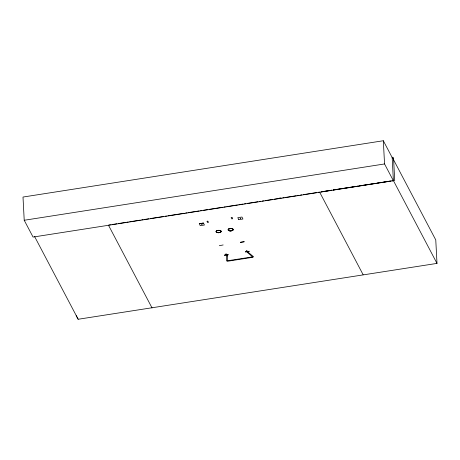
<?xml version="1.0" encoding="UTF-8"?>
<svg xmlns="http://www.w3.org/2000/svg" width="460" height="460" viewBox="0 0 460 460"><rect width="100%" height="100%" fill="white"/><g stroke="black" fill="none" stroke-linecap="round" stroke-linejoin="round"><path stroke-width="0.69" d="M219.316 245.692L223.157 244.956M240.327 242.397L244.174 241.672M244.174 241.816L240.327 242.259M226.843 255.858C224.802 251.281 226.671 256.548 227.044 255.651M227.021 255.8L226.13 253.868M392.173 157.533L383.329 140.737L23 197.047L24.219 220.265L33.062 237.061L393.392 180.751L392.15 157.096L435.769 239.936L437 263.396L78.165 319.263L76.216 315.669M24.219 220.265L384.548 163.95L393.392 180.751M279.116 198.202L280.531 197.984M109.129 224.98L110.544 224.756M111.964 224.537L116.92 223.761M118.341 223.543L125.425 222.433M126.845 222.209L128.26 221.99M129.68 221.766L140.311 220.104M141.726 219.886L143.146 219.661M144.561 219.443L148.816 218.776M150.23 218.558L163.697 216.453M165.117 216.229L166.531 216.01M167.952 215.786L184.253 213.239M185.667 213.02L187.088 212.796M188.502 212.577L199.134 210.916M200.548 210.691L201.969 210.473M203.383 210.249L207.638 209.582M209.053 209.363L222.519 207.259M223.939 207.034L225.354 206.816M226.774 206.592L237.406 204.93M238.82 204.711L243.075 204.044M244.49 203.826L245.91 203.602M247.325 203.383L257.957 201.721M259.371 201.497L260.791 201.279M262.206 201.054L263.626 200.836M265.04 200.612L272.837 199.393M274.258 199.174L281.342 198.064M282.762 197.846L284.176 197.622M285.597 197.403L296.228 195.742M297.643 195.517L299.063 195.299M300.478 195.074L301.898 194.856M303.312 194.632L316.779 192.527M318.193 192.303L319.614 192.084L363.13 274.729M340.181 188.87L333.092 189.98L355.097 186.576M341.602 188.646L355.08 186.541M357.914 186.099L356.506 186.513M359.335 185.874L360.755 185.656M362.169 185.432L375.647 183.327M377.068 183.103L378.488 182.884M379.902 182.66L381.323 182.442M382.743 182.217L390.546 180.998M391.96 180.78L393.38 180.556L437 263.396M356.517 186.352L390.58 181.062M392 180.843L394.714 180.423L393.507 157.4M246.727 250.798L247.825 252.597L246.893 250.792M225.923 254.092L227.05 255.846M226.274 254.46L226.199 254.989M228.24 254.782L224.33 255.076M199.283 223.681L203.452 223.054L204.43 225.038L200.255 225.664L199.283 223.727L203.452 223.054M238.763 219.644L242.937 219.017L241.966 217.034L237.791 217.66L238.763 219.598M226.228 254.771L226.222 254.449M226.17 254.966L226.09 254.472M246.732 250.815L247.635 252.58M108.416 225.089L152.036 307.93M34.546 236.423L78.165 319.263M224.348 255.254L228.235 254.759M249.205 251.361L245.347 251.792M245.358 251.953L249.193 251.206M383.329 140.737L384.548 163.95M226.061 254.495L226.078 254.834M226.78 254.69L226.487 260.941L253.529 256.714L247.198 251.499L246.52 251.7L253.034 257.267L227.435 261.263L227.545 254.667L226.78 254.69M201.71 224.244L202.038 224.33L201.71 224.244M240.218 218.224L240.545 218.31L240.218 218.224M322.448 191.642L321.034 191.86L322.454 191.642M331.671 190.198L323.869 191.417L331.677 190.21M207.839 221.185L206.971 221.317L207.581 222.536L208.449 222.404L207.839 221.185M232.053 217.534L231.127 217.672L231.736 218.891L232.662 218.753L232.053 217.534M217.327 232.593A2.467 1.167 -3 0 0 221.07 231.472A2.467 1.167 -3 0 0 217.419 230.569A2.472 1.167 -3 0 0 217.321 232.605A2.467 1.167 -3 0 0 221.07 231.483A2.472 1.167 -3 0 0 217.419 230.575A2.467 1.167 -3 0 0 217.327 232.593A2.472 1.167 -3 0 0 221.076 231.478A2.467 1.167 -3 0 0 217.419 230.581A2.467 1.167 -3 0 0 217.327 232.611M217.321 232.513A2.472 1.167 -3 0 0 221.07 231.391A2.472 1.167 -3 0 0 217.413 230.489A2.472 1.167 -3 0 0 217.321 232.513M229.362 230.759A2.467 1.167 -3 0 0 233.111 229.632A2.467 1.167 -3 0 0 229.459 228.735A2.472 1.167 -3 0 0 229.362 230.77A2.467 1.167 -3 0 0 233.111 229.649A2.472 1.167 -3 0 0 229.459 228.741A2.467 1.167 -3 0 0 229.362 230.759A2.472 1.167 -3 0 0 233.117 229.643A2.467 1.167 -3 0 0 229.459 228.746A2.467 1.167 -3 0 0 229.367 230.77M229.356 230.684A2.472 1.167 -3 0 0 233.111 229.557A2.472 1.167 -3 0 0 229.454 228.654A2.472 1.167 -3 0 0 229.356 230.684"/></g></svg>
